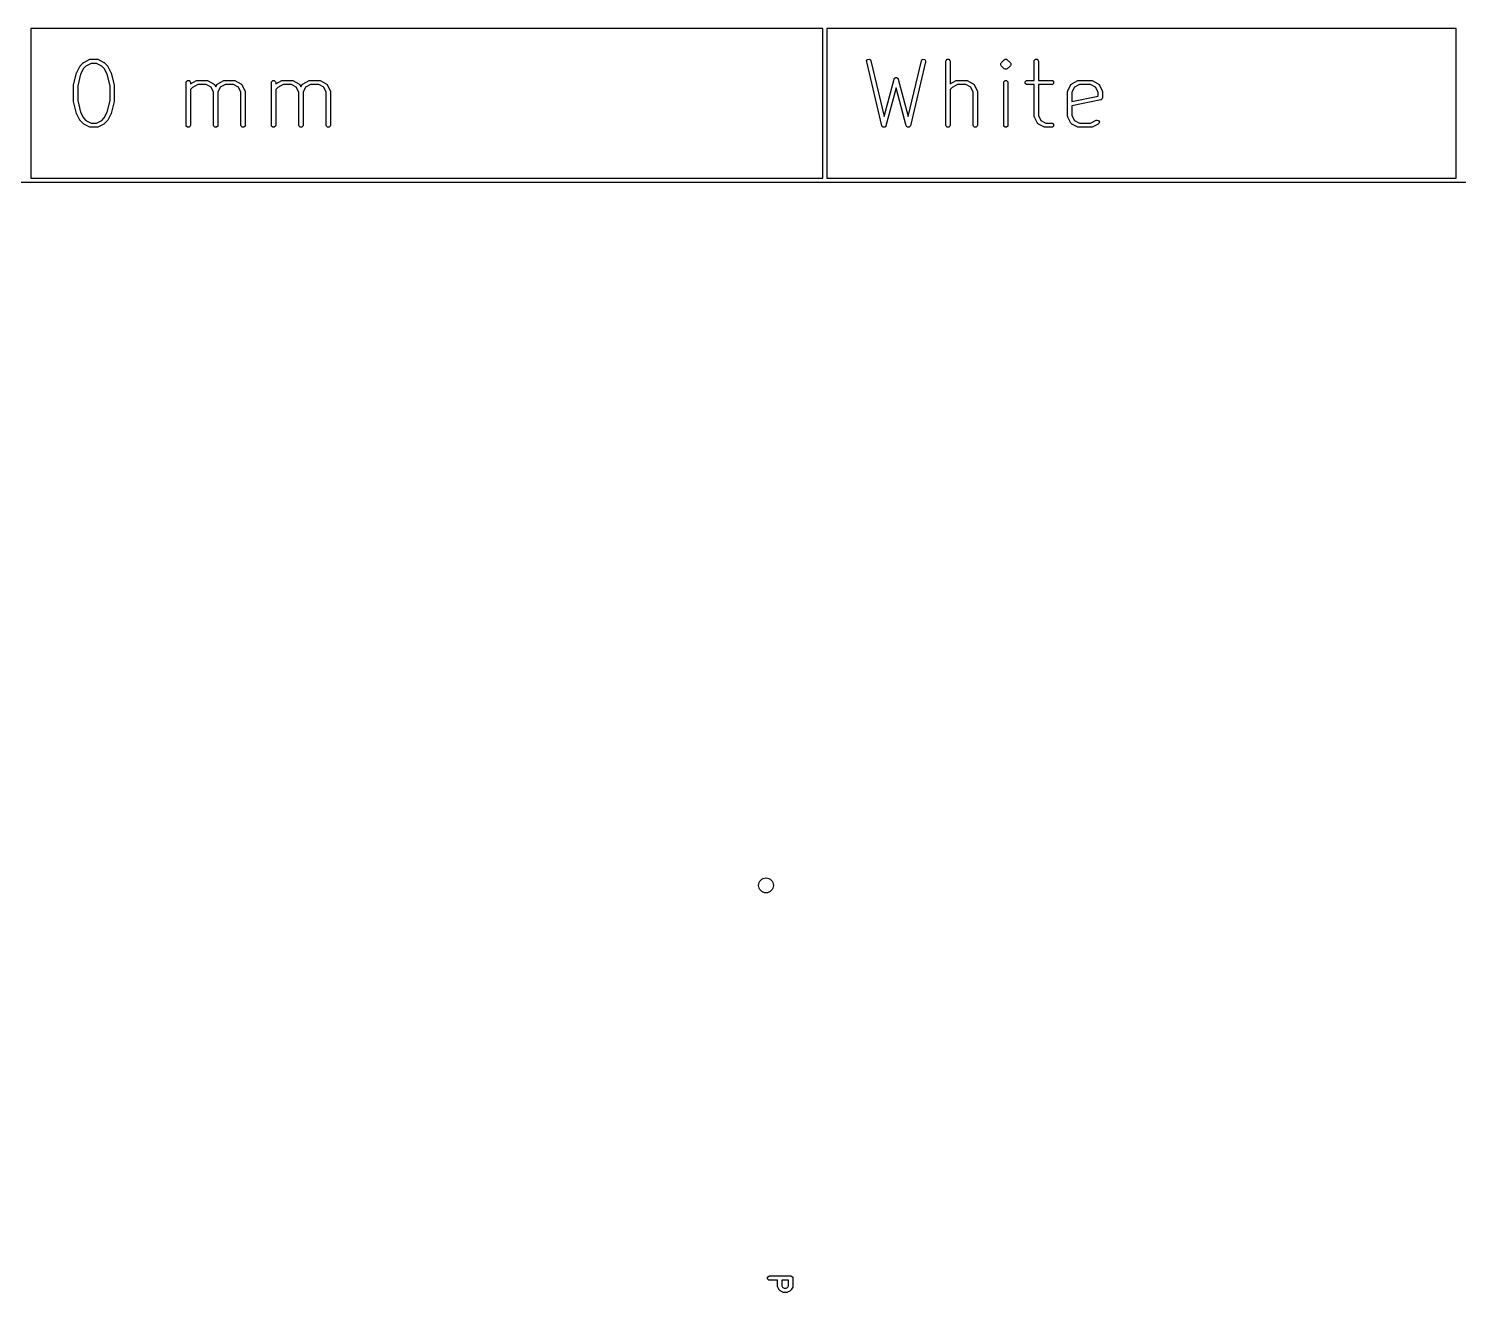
# Model space of a CAD drawing. Header units: inches. Extents: x -2.6 to 7.6, y 0.3 to 5.2.
# Drawn here: x -0.291 to 1.029, y 2.714 to 3.881 of the extents above; entities that cross this region are included whole.
import ezdxf

# ---------------------------------------------------------------- set-up
doc = ezdxf.new("R2010")
doc.units = ezdxf.units.IN
doc.header["$MEASUREMENT"] = 0
doc.layers.add('BLACK', color=250, linetype='CONTINUOUS')

msp = doc.modelspace()

# ---------------------------------------------------------------- linework, layer by layer
at = {"layer": 'BLACK', "linetype": 'CONTINUOUS'}
for p, q in [((-0.2888, 3.8812), (-0.2888, 3.7431)), ((0.4424, 3.8812), (-0.2888, 3.8812)), ((0.4424, 3.7431), (0.4424, 3.8812)), ((0.4463, 3.8812), (0.4463, 3.7431)), ((1.0273, 3.8812), (0.4463, 3.8812)), ((1.0273, 3.7431), (1.0273, 3.8812)), ((-0.2463, 3.8406), (-0.2435, 3.8463)), ((-0.2435, 3.8463), (-0.2433, 3.8465)), ((-0.2433, 3.8465), (-0.2432, 3.8468)), ((-0.2432, 3.8468), (-0.2404, 3.8496)), ((-0.2402, 3.8442), (-0.2427, 3.8391)), ((-0.2404, 3.8496), (-0.2401, 3.8498)), ((-0.2378, 3.8466), (-0.2402, 3.8442)), ((-0.2401, 3.8498), (-0.2398, 3.85)), ((-0.2398, 3.85), (-0.2342, 3.8528)), ((-0.2329, 3.849), (-0.2378, 3.8466)), ((-0.2342, 3.8528), (-0.2341, 3.8528)), ((-0.2341, 3.8528), (-0.2338, 3.8529)), ((-0.2341, 3.8528), (-0.2341, 3.8528)), ((-0.2338, 3.8529), (-0.2335, 3.853)), ((-0.2335, 3.853), (-0.2334, 3.853)), ((-0.2334, 3.853), (-0.2333, 3.853)), ((-0.2333, 3.853), (-0.2277, 3.853)), ((-0.2282, 3.849), (-0.2329, 3.849)), ((-0.2233, 3.8466), (-0.2282, 3.849)), ((-0.2277, 3.853), (-0.2276, 3.853)), ((-0.2276, 3.853), (-0.2276, 3.853)), ((-0.2276, 3.853), (-0.2273, 3.8529)), ((-0.2273, 3.8529), (-0.227, 3.8528)), ((-0.227, 3.8528), (-0.2269, 3.8528)), ((-0.2269, 3.8528), (-0.2268, 3.8528)), ((-0.2268, 3.8528), (-0.2212, 3.85)), ((-0.2209, 3.8442), (-0.2233, 3.8466)), ((-0.2212, 3.85), (-0.221, 3.8498)), ((-0.221, 3.8498), (-0.2207, 3.8496)), ((-0.2183, 3.8391), (-0.2209, 3.8442)), ((-0.2207, 3.8496), (-0.2179, 3.8468)), ((-0.2179, 3.8468), (-0.2177, 3.8465)), ((-0.2177, 3.8465), (-0.2175, 3.8463)), ((-0.2175, 3.8463), (-0.2147, 3.8406)), ((0.4829, 3.8513), (0.4837, 3.8526)), ((0.483, 3.8506), (0.4829, 3.8513)), ((0.497, 3.7915), (0.483, 3.8506)), ((0.4837, 3.8526), (0.4852, 3.853)), ((0.4852, 3.853), (0.4865, 3.8522)), ((0.4865, 3.8522), (0.4868, 3.8515)), ((0.4868, 3.8515), (0.4991, 3.8)), ((0.5213, 3.8), (0.5336, 3.8515)), ((0.5374, 3.8506), (0.5234, 3.7915)), ((0.5336, 3.8515), (0.5339, 3.8522)), ((0.5339, 3.8522), (0.5352, 3.853)), ((0.5352, 3.853), (0.5367, 3.8526)), ((0.5367, 3.8526), (0.5374, 3.8513)), ((0.5374, 3.8513), (0.5374, 3.8506)), ((0.556, 3.851), (0.5562, 3.8518)), ((0.556, 3.792), (0.556, 3.851)), ((0.5562, 3.8518), (0.5572, 3.8528)), ((0.5572, 3.8528), (0.5588, 3.8528)), ((0.5588, 3.8528), (0.5598, 3.8518)), ((0.5598, 3.8518), (0.56, 3.851)), ((0.56, 3.851), (0.56, 3.8303)), ((0.6068, 3.849), (0.6072, 3.8496)), ((0.6068, 3.8474), (0.6068, 3.849)), ((0.6072, 3.8468), (0.6068, 3.8474)), ((0.6068, 3.8474), (0.6068, 3.8474)), ((0.6072, 3.8496), (0.61, 3.8524)), ((0.61, 3.844), (0.6072, 3.8468)), ((0.61, 3.8524), (0.6107, 3.8528)), ((0.6107, 3.8436), (0.61, 3.844)), ((0.6107, 3.8528), (0.6122, 3.8528)), ((0.6122, 3.8436), (0.6107, 3.8436)), ((0.6107, 3.8436), (0.6107, 3.8436)), ((0.6122, 3.8528), (0.6128, 3.8524)), ((0.6128, 3.844), (0.6122, 3.8436)), ((0.6128, 3.8524), (0.6156, 3.8496)), ((0.6156, 3.8468), (0.6128, 3.844)), ((0.6156, 3.8496), (0.6161, 3.849)), ((0.6161, 3.8474), (0.6156, 3.8468)), ((0.6161, 3.849), (0.6161, 3.8474)), ((0.6376, 3.851), (0.6377, 3.8518)), ((0.6376, 3.8333), (0.6376, 3.851)), ((0.6377, 3.8518), (0.6388, 3.8528)), ((0.6388, 3.8528), (0.6403, 3.8528)), ((0.6403, 3.8528), (0.6414, 3.8518)), ((0.6414, 3.8518), (0.6415, 3.851)), ((0.6415, 3.851), (0.6415, 3.8333)), ((-0.2494, 3.8285), (-0.2493, 3.8288)), ((-0.2494, 3.8145), (-0.2494, 3.8285)), ((-0.2493, 3.829), (-0.2465, 3.8402)), ((-0.2493, 3.8288), (-0.2493, 3.829)), ((-0.2465, 3.8402), (-0.2464, 3.8404)), ((-0.2464, 3.8404), (-0.2463, 3.8406)), ((-0.2427, 3.8391), (-0.2454, 3.8283)), ((-0.2454, 3.8283), (-0.2454, 3.8147)), ((-0.2156, 3.8283), (-0.2183, 3.8391)), ((-0.2156, 3.8147), (-0.2156, 3.8283)), ((-0.2147, 3.8406), (-0.2146, 3.8404)), ((-0.2146, 3.8404), (-0.2146, 3.8402)), ((-0.2146, 3.8402), (-0.2117, 3.829)), ((-0.2117, 3.829), (-0.2117, 3.8288)), ((-0.2117, 3.8288), (-0.2117, 3.8285)), ((-0.2117, 3.8285), (-0.2117, 3.8145)), ((-0.1453, 3.8313), (-0.1452, 3.8321)), ((-0.1453, 3.792), (-0.1453, 3.8313)), ((-0.1452, 3.8321), (-0.1441, 3.8331)), ((-0.1441, 3.8331), (-0.1426, 3.8331)), ((-0.1426, 3.8331), (-0.1415, 3.8321)), ((-0.1415, 3.8321), (-0.1414, 3.8313)), ((-0.1414, 3.8303), (-0.1358, 3.8331)), ((-0.1414, 3.8313), (-0.1414, 3.8303)), ((-0.1344, 3.8294), (-0.1394, 3.8269)), ((-0.1358, 3.8331), (-0.1357, 3.8331)), ((-0.1357, 3.8331), (-0.1354, 3.8332)), ((-0.1357, 3.8331), (-0.1357, 3.8331)), ((-0.1354, 3.8332), (-0.1351, 3.8333)), ((-0.1351, 3.8333), (-0.135, 3.8333)), ((-0.135, 3.8333), (-0.1349, 3.8333)), ((-0.1349, 3.8333), (-0.1265, 3.8333)), ((-0.1269, 3.8294), (-0.1344, 3.8294)), ((-0.1223, 3.8271), (-0.1269, 3.8294)), ((-0.1265, 3.8333), (-0.1264, 3.8333)), ((-0.1264, 3.8333), (-0.1263, 3.8333)), ((-0.1263, 3.8333), (-0.126, 3.8332)), ((-0.126, 3.8332), (-0.1257, 3.8331)), ((-0.1257, 3.8331), (-0.1257, 3.8331)), ((-0.1257, 3.8331), (-0.1256, 3.8331)), ((-0.1256, 3.8331), (-0.12, 3.8303)), ((-0.12, 3.8303), (-0.1197, 3.83)), ((-0.1197, 3.83), (-0.1196, 3.83)), ((-0.1196, 3.83), (-0.1195, 3.8299)), ((-0.1195, 3.8299), (-0.1194, 3.8298)), ((-0.1194, 3.8298), (-0.1193, 3.8297)), ((-0.1193, 3.8297), (-0.1191, 3.8294)), ((-0.1191, 3.8294), (-0.118, 3.8273)), ((-0.118, 3.8273), (-0.117, 3.8294)), ((-0.117, 3.8294), (-0.1167, 3.8297)), ((-0.1167, 3.8298), (-0.1166, 3.8299)), ((-0.1167, 3.8297), (-0.1167, 3.8298)), ((-0.1166, 3.8299), (-0.1165, 3.83)), ((-0.1165, 3.83), (-0.1164, 3.83)), ((-0.1164, 3.83), (-0.1161, 3.8303)), ((-0.1161, 3.8303), (-0.1105, 3.8331)), ((-0.1091, 3.8294), (-0.1138, 3.8271)), ((-0.1105, 3.8331), (-0.1104, 3.8331)), ((-0.1104, 3.8331), (-0.11, 3.8332)), ((-0.1104, 3.8331), (-0.1104, 3.8331)), ((-0.11, 3.8332), (-0.1097, 3.8333)), ((-0.1097, 3.8333), (-0.1097, 3.8333)), ((-0.1097, 3.8333), (-0.1096, 3.8333)), ((-0.1096, 3.8333), (-0.1012, 3.8333)), ((-0.1016, 3.8294), (-0.1091, 3.8294)), ((-0.097, 3.8271), (-0.1016, 3.8294)), ((-0.1012, 3.8333), (-0.1011, 3.8333)), ((-0.1011, 3.8333), (-0.101, 3.8333)), ((-0.101, 3.8333), (-0.1007, 3.8332)), ((-0.1007, 3.8332), (-0.1004, 3.8331)), ((-0.1004, 3.8331), (-0.1004, 3.8331)), ((-0.1004, 3.8331), (-0.1003, 3.8331)), ((-0.1003, 3.8331), (-0.0947, 3.8303)), ((-0.0947, 3.8303), (-0.0944, 3.83)), ((-0.0944, 3.83), (-0.0943, 3.83)), ((-0.0943, 3.83), (-0.0942, 3.8299)), ((-0.0942, 3.8299), (-0.0941, 3.8298)), ((-0.0941, 3.8298), (-0.094, 3.8297)), ((-0.094, 3.8297), (-0.0938, 3.8294)), ((-0.0938, 3.8294), (-0.091, 3.8238)), ((-0.0666, 3.8313), (-0.0664, 3.8321)), ((-0.0666, 3.792), (-0.0666, 3.8313)), ((-0.0664, 3.8321), (-0.0654, 3.8331)), ((-0.0654, 3.8331), (-0.0639, 3.8331)), ((-0.0639, 3.8331), (-0.0628, 3.8321)), ((-0.0628, 3.8321), (-0.0626, 3.8313)), ((-0.0626, 3.8303), (-0.0571, 3.8331)), ((-0.0626, 3.8313), (-0.0626, 3.8303)), ((-0.0557, 3.8294), (-0.0606, 3.8269)), ((-0.0571, 3.8331), (-0.057, 3.8331)), ((-0.057, 3.8331), (-0.0569, 3.8331)), ((-0.0569, 3.8331), (-0.0566, 3.8332)), ((-0.0566, 3.8332), (-0.0563, 3.8333)), ((-0.0563, 3.8333), (-0.0563, 3.8333)), ((-0.0563, 3.8333), (-0.0562, 3.8333)), ((-0.0562, 3.8333), (-0.0477, 3.8333)), ((-0.0482, 3.8294), (-0.0557, 3.8294)), ((-0.0436, 3.8271), (-0.0482, 3.8294)), ((-0.0477, 3.8333), (-0.0476, 3.8333)), ((-0.0476, 3.8333), (-0.0476, 3.8333)), ((-0.0476, 3.8333), (-0.0473, 3.8332)), ((-0.0473, 3.8332), (-0.047, 3.8331)), ((-0.047, 3.8331), (-0.047, 3.8331)), ((-0.047, 3.8331), (-0.0469, 3.8331)), ((-0.0469, 3.8331), (-0.0412, 3.8303)), ((-0.0412, 3.8303), (-0.0409, 3.83)), ((-0.0409, 3.83), (-0.0408, 3.83)), ((-0.0408, 3.83), (-0.0407, 3.8299)), ((-0.0407, 3.8299), (-0.0406, 3.8298)), ((-0.0406, 3.8298), (-0.0406, 3.8297)), ((-0.0406, 3.8297), (-0.0404, 3.8294)), ((-0.0404, 3.8294), (-0.0393, 3.8273)), ((-0.0393, 3.8273), (-0.0382, 3.8294)), ((-0.0382, 3.8294), (-0.038, 3.8297)), ((-0.038, 3.8298), (-0.0379, 3.8299)), ((-0.038, 3.8297), (-0.038, 3.8298)), ((-0.0379, 3.8299), (-0.0378, 3.83)), ((-0.0378, 3.83), (-0.0377, 3.83)), ((-0.0377, 3.83), (-0.0374, 3.8303)), ((-0.0374, 3.8303), (-0.0317, 3.8331)), ((-0.0304, 3.8294), (-0.035, 3.8271)), ((-0.0317, 3.8331), (-0.0316, 3.8331)), ((-0.0316, 3.8331), (-0.0313, 3.8332)), ((-0.0316, 3.8331), (-0.0316, 3.8331)), ((-0.0313, 3.8332), (-0.031, 3.8333)), ((-0.031, 3.8333), (-0.031, 3.8333)), ((-0.031, 3.8333), (-0.0309, 3.8333)), ((-0.0309, 3.8333), (-0.0224, 3.8333)), ((-0.0229, 3.8294), (-0.0304, 3.8294)), ((-0.0183, 3.8271), (-0.0229, 3.8294)), ((-0.0224, 3.8333), (-0.0223, 3.8333)), ((-0.0223, 3.8333), (-0.0223, 3.8333)), ((-0.0223, 3.8333), (-0.022, 3.8332)), ((-0.022, 3.8332), (-0.0217, 3.8331)), ((-0.0217, 3.8331), (-0.0216, 3.8331)), ((-0.0216, 3.8331), (-0.0215, 3.8331)), ((-0.0215, 3.8331), (-0.0159, 3.8303)), ((-0.0159, 3.8303), (-0.0156, 3.83)), ((-0.0156, 3.83), (-0.0155, 3.83)), ((-0.0155, 3.83), (-0.0154, 3.8299)), ((-0.0154, 3.8299), (-0.0153, 3.8298)), ((-0.0153, 3.8298), (-0.0153, 3.8297)), ((-0.0153, 3.8297), (-0.015, 3.8294)), ((-0.015, 3.8294), (-0.0122, 3.8238)), ((0.4991, 3.8), (0.5083, 3.8346)), ((0.5083, 3.8346), (0.5086, 3.8353)), ((0.5086, 3.8353), (0.5089, 3.8355)), ((0.5089, 3.8355), (0.509, 3.8357)), ((0.509, 3.8357), (0.5095, 3.8358)), ((0.5095, 3.8358), (0.5099, 3.8361)), ((0.5099, 3.8361), (0.5102, 3.836)), ((0.5102, 3.836), (0.5105, 3.8361)), ((0.5105, 3.8361), (0.5109, 3.8358)), ((0.5109, 3.8358), (0.5114, 3.8357)), ((0.5114, 3.8357), (0.5115, 3.8355)), ((0.5115, 3.8355), (0.5118, 3.8353)), ((0.5118, 3.8353), (0.5121, 3.8346)), ((0.5121, 3.8346), (0.5213, 3.8)), ((0.56, 3.8303), (0.5656, 3.8331)), ((0.5669, 3.8294), (0.562, 3.8269)), ((0.5656, 3.8331), (0.5657, 3.8331)), ((0.5657, 3.8331), (0.566, 3.8332)), ((0.5657, 3.8331), (0.5657, 3.8331)), ((0.566, 3.8332), (0.5663, 3.8333)), ((0.5663, 3.8333), (0.5663, 3.8333)), ((0.5663, 3.8333), (0.5664, 3.8333)), ((0.5664, 3.8333), (0.5749, 3.8333)), ((0.5744, 3.8294), (0.5669, 3.8294)), ((0.579, 3.8271), (0.5744, 3.8294)), ((0.5749, 3.8333), (0.575, 3.8333)), ((0.575, 3.8333), (0.575, 3.8333)), ((0.575, 3.8333), (0.5753, 3.8332)), ((0.5753, 3.8332), (0.5756, 3.8331)), ((0.5756, 3.8331), (0.5757, 3.8331)), ((0.5757, 3.8331), (0.5758, 3.8331)), ((0.5758, 3.8331), (0.5814, 3.8303)), ((0.5814, 3.8303), (0.5817, 3.83)), ((0.5817, 3.83), (0.5818, 3.83)), ((0.5818, 3.83), (0.5819, 3.8299)), ((0.5819, 3.8299), (0.582, 3.8298)), ((0.582, 3.8298), (0.582, 3.8297)), ((0.582, 3.8297), (0.5823, 3.8294)), ((0.5823, 3.8294), (0.5851, 3.8238)), ((0.6095, 3.8313), (0.6096, 3.8321)), ((0.6095, 3.792), (0.6095, 3.8313)), ((0.6096, 3.8321), (0.6107, 3.8331)), ((0.6107, 3.8331), (0.6122, 3.8331)), ((0.6122, 3.8331), (0.6133, 3.8321)), ((0.6133, 3.8321), (0.6134, 3.8313)), ((0.6134, 3.8313), (0.6134, 3.792)), ((0.6293, 3.8321), (0.6304, 3.8331)), ((0.6293, 3.8306), (0.6293, 3.8321)), ((0.6304, 3.8295), (0.6293, 3.8306)), ((0.6304, 3.8331), (0.6311, 3.8333)), ((0.6311, 3.8294), (0.6304, 3.8295)), ((0.6311, 3.8333), (0.6376, 3.8333)), ((0.6376, 3.8294), (0.6311, 3.8294)), ((0.6376, 3.8004), (0.6376, 3.8294)), ((0.6415, 3.8333), (0.6536, 3.8333)), ((0.6536, 3.8294), (0.6415, 3.8294)), ((0.6415, 3.8294), (0.6415, 3.8009)), ((0.6536, 3.8333), (0.6544, 3.8331)), ((0.6544, 3.8295), (0.6536, 3.8294)), ((0.6544, 3.8331), (0.6554, 3.8321)), ((0.6554, 3.8306), (0.6544, 3.8295)), ((0.6554, 3.8321), (0.6554, 3.8306)), ((0.6687, 3.8238), (0.6715, 3.8294)), ((0.6715, 3.8294), (0.6718, 3.8297)), ((0.6718, 3.8298), (0.6719, 3.8299)), ((0.6718, 3.8297), (0.6718, 3.8298)), ((0.6719, 3.8299), (0.672, 3.83)), ((0.672, 3.83), (0.6721, 3.83)), ((0.6721, 3.83), (0.6724, 3.8303)), ((0.6724, 3.8303), (0.678, 3.8331)), ((0.6794, 3.8294), (0.6748, 3.8271)), ((0.678, 3.8331), (0.6781, 3.8331)), ((0.6781, 3.8331), (0.6782, 3.8331)), ((0.6782, 3.8331), (0.6785, 3.8332)), ((0.6785, 3.8332), (0.6788, 3.8333)), ((0.6788, 3.8333), (0.6788, 3.8333)), ((0.6788, 3.8333), (0.6789, 3.8333)), ((0.6789, 3.8333), (0.6902, 3.8333)), ((0.6897, 3.8294), (0.6794, 3.8294)), ((0.6943, 3.8271), (0.6897, 3.8294)), ((0.6902, 3.8333), (0.6903, 3.8333)), ((0.6903, 3.8333), (0.6903, 3.8333)), ((0.6903, 3.8333), (0.6906, 3.8332)), ((0.6906, 3.8332), (0.6909, 3.8331)), ((0.6909, 3.8331), (0.691, 3.8331)), ((0.691, 3.8331), (0.6911, 3.8331)), ((0.6911, 3.8331), (0.6967, 3.8303)), ((0.6967, 3.8303), (0.697, 3.83)), ((0.697, 3.83), (0.6971, 3.83)), ((0.6971, 3.83), (0.6972, 3.8299)), ((0.6972, 3.8299), (0.6973, 3.8298)), ((0.6973, 3.8298), (0.6973, 3.8297)), ((0.6973, 3.8297), (0.6976, 3.8294)), ((0.6976, 3.8294), (0.7004, 3.8238)), ((-0.1394, 3.8269), (-0.1414, 3.8249)), ((-0.1414, 3.8249), (-0.1414, 3.792)), ((-0.12, 3.8224), (-0.1223, 3.8271)), ((-0.12, 3.792), (-0.12, 3.8224)), ((-0.1138, 3.8271), (-0.1161, 3.8224)), ((-0.1161, 3.8224), (-0.1161, 3.792)), ((-0.0947, 3.8224), (-0.097, 3.8271)), ((-0.0947, 3.792), (-0.0947, 3.8224)), ((-0.091, 3.8238), (-0.0909, 3.8237)), ((-0.0909, 3.8237), (-0.0909, 3.8236)), ((-0.0909, 3.8236), (-0.0909, 3.8233)), ((-0.0909, 3.8233), (-0.0908, 3.823)), ((-0.0908, 3.823), (-0.0908, 3.823)), ((-0.0908, 3.823), (-0.0908, 3.8229)), ((-0.0908, 3.8229), (-0.0908, 3.792)), ((-0.0606, 3.8269), (-0.0626, 3.8249)), ((-0.0626, 3.8249), (-0.0626, 3.792)), ((-0.0413, 3.8224), (-0.0436, 3.8271)), ((-0.0413, 3.792), (-0.0413, 3.8224)), ((-0.035, 3.8271), (-0.0373, 3.8224)), ((-0.0373, 3.8224), (-0.0373, 3.792)), ((-0.016, 3.8224), (-0.0183, 3.8271)), ((-0.016, 3.792), (-0.016, 3.8224)), ((-0.0122, 3.8238), (-0.0122, 3.8237)), ((-0.0122, 3.8237), (-0.0122, 3.8236)), ((-0.0122, 3.8236), (-0.0121, 3.8233)), ((-0.0121, 3.8233), (-0.012, 3.823)), ((-0.012, 3.823), (-0.012, 3.823)), ((-0.012, 3.823), (-0.012, 3.8229)), ((-0.012, 3.8229), (-0.012, 3.792)), ((0.5102, 3.8265), (0.5008, 3.7915)), ((0.5195, 3.7915), (0.5102, 3.8265)), ((0.562, 3.8269), (0.56, 3.8249)), ((0.56, 3.8249), (0.56, 3.792)), ((0.5813, 3.8224), (0.579, 3.8271)), ((0.5813, 3.792), (0.5813, 3.8224)), ((0.5851, 3.8238), (0.5851, 3.8237)), ((0.5851, 3.8237), (0.5851, 3.8236)), ((0.5851, 3.8236), (0.5852, 3.8233)), ((0.5852, 3.8233), (0.5853, 3.823)), ((0.5853, 3.823), (0.5853, 3.823)), ((0.5853, 3.823), (0.5853, 3.8229)), ((0.5853, 3.8229), (0.5853, 3.792)), ((0.6685, 3.823), (0.6686, 3.8233)), ((0.6685, 3.8229), (0.6685, 3.823)), ((0.6685, 3.823), (0.6685, 3.823)), ((0.6685, 3.8004), (0.6685, 3.8229)), ((0.6686, 3.8233), (0.6687, 3.8236)), ((0.6687, 3.8237), (0.6687, 3.8238)), ((0.6687, 3.8236), (0.6687, 3.8237)), ((0.6748, 3.8271), (0.6725, 3.8224)), ((0.6725, 3.8224), (0.6725, 3.814)), ((0.6725, 3.814), (0.6966, 3.8189)), ((0.699, 3.8153), (0.6725, 3.81)), ((0.6966, 3.8224), (0.6943, 3.8271)), ((0.6966, 3.8189), (0.6966, 3.8224)), ((0.6993, 3.8155), (0.699, 3.8153)), ((0.6994, 3.8155), (0.6993, 3.8155)), ((0.6997, 3.8156), (0.6994, 3.8155)), ((0.6994, 3.8155), (0.6994, 3.8155)), ((0.7, 3.8161), (0.6997, 3.8156)), ((0.7004, 3.8165), (0.7, 3.8161)), ((0.7004, 3.8238), (0.7004, 3.8237)), ((0.7004, 3.8237), (0.7004, 3.8236)), ((0.7004, 3.8236), (0.7005, 3.8233)), ((0.7005, 3.8168), (0.7004, 3.8165)), ((0.7005, 3.8233), (0.7006, 3.823)), ((0.7006, 3.8173), (0.7005, 3.817)), ((0.7005, 3.817), (0.7005, 3.8169)), ((0.7005, 3.8169), (0.7005, 3.8168)), ((0.7006, 3.823), (0.7006, 3.823)), ((0.7006, 3.823), (0.7006, 3.8229)), ((0.7006, 3.8229), (0.7006, 3.8173)), ((-0.2493, 3.8142), (-0.2494, 3.8145)), ((-0.2493, 3.814), (-0.2493, 3.8142)), ((-0.2465, 3.8027), (-0.2493, 3.814)), ((-0.2464, 3.8025), (-0.2465, 3.8027)), ((-0.2463, 3.8023), (-0.2464, 3.8025)), ((-0.2435, 3.7967), (-0.2463, 3.8023)), ((-0.2454, 3.8147), (-0.2427, 3.8039)), ((-0.2427, 3.8039), (-0.2402, 3.7987)), ((-0.2209, 3.7987), (-0.2183, 3.8039)), ((-0.2183, 3.8039), (-0.2156, 3.8147)), ((-0.2147, 3.8023), (-0.2175, 3.7967)), ((-0.2146, 3.8025), (-0.2147, 3.8023)), ((-0.2117, 3.814), (-0.2146, 3.8027)), ((-0.2146, 3.8027), (-0.2146, 3.8025)), ((-0.2117, 3.8145), (-0.2117, 3.8142)), ((-0.2117, 3.8142), (-0.2117, 3.814)), ((0.6725, 3.81), (0.6725, 3.8009)), ((-0.2433, 3.7965), (-0.2435, 3.7967)), ((-0.2432, 3.7962), (-0.2433, 3.7965)), ((-0.2404, 3.7934), (-0.2432, 3.7962)), ((-0.2401, 3.7932), (-0.2404, 3.7934)), ((-0.2402, 3.7987), (-0.2378, 3.7964)), ((-0.2398, 3.793), (-0.2401, 3.7932)), ((-0.2342, 3.7902), (-0.2398, 3.793)), ((-0.2378, 3.7964), (-0.2329, 3.7939)), ((-0.2341, 3.7902), (-0.2342, 3.7902)), ((-0.2341, 3.7901), (-0.2341, 3.7902)), ((-0.2338, 3.7901), (-0.2341, 3.7901)), ((-0.2335, 3.79), (-0.2338, 3.7901)), ((-0.2334, 3.79), (-0.2335, 3.79)), ((-0.2333, 3.79), (-0.2334, 3.79)), ((-0.2277, 3.79), (-0.2333, 3.79)), ((-0.2329, 3.7939), (-0.2282, 3.7939)), ((-0.2282, 3.7939), (-0.2233, 3.7964)), ((-0.2276, 3.79), (-0.2277, 3.79)), ((-0.2273, 3.7901), (-0.2276, 3.79)), ((-0.2276, 3.79), (-0.2276, 3.79)), ((-0.227, 3.7901), (-0.2273, 3.7901)), ((-0.2269, 3.7902), (-0.227, 3.7901)), ((-0.2268, 3.7902), (-0.2269, 3.7902)), ((-0.2212, 3.793), (-0.2268, 3.7902)), ((-0.2233, 3.7964), (-0.2209, 3.7987)), ((-0.221, 3.7932), (-0.2212, 3.793)), ((-0.2207, 3.7934), (-0.221, 3.7932)), ((-0.2179, 3.7962), (-0.2207, 3.7934)), ((-0.2177, 3.7965), (-0.2179, 3.7962)), ((-0.2175, 3.7967), (-0.2177, 3.7965)), ((-0.1452, 3.7912), (-0.1453, 3.792)), ((-0.1441, 3.7901), (-0.1452, 3.7912)), ((-0.1426, 3.7901), (-0.1441, 3.7901)), ((-0.1415, 3.7912), (-0.1426, 3.7901)), ((-0.1414, 3.792), (-0.1415, 3.7912)), ((-0.1199, 3.7912), (-0.12, 3.792)), ((-0.1188, 3.7901), (-0.1199, 3.7912)), ((-0.1173, 3.7901), (-0.1188, 3.7901)), ((-0.1162, 3.7912), (-0.1173, 3.7901)), ((-0.1161, 3.792), (-0.1162, 3.7912)), ((-0.0945, 3.7912), (-0.0947, 3.792)), ((-0.0935, 3.7901), (-0.0945, 3.7912)), ((-0.092, 3.7901), (-0.0935, 3.7901)), ((-0.0909, 3.7912), (-0.092, 3.7901)), ((-0.0908, 3.792), (-0.0909, 3.7912)), ((-0.0664, 3.7912), (-0.0666, 3.792)), ((-0.0654, 3.7901), (-0.0664, 3.7912)), ((-0.0639, 3.7901), (-0.0654, 3.7901)), ((-0.0628, 3.7912), (-0.0639, 3.7901)), ((-0.0626, 3.792), (-0.0628, 3.7912)), ((-0.0411, 3.7912), (-0.0413, 3.792)), ((-0.0401, 3.7901), (-0.0411, 3.7912)), ((-0.0385, 3.7901), (-0.0401, 3.7901)), ((-0.0375, 3.7912), (-0.0385, 3.7901)), ((-0.0373, 3.792), (-0.0375, 3.7912)), ((-0.0158, 3.7912), (-0.016, 3.792)), ((-0.0147, 3.7901), (-0.0158, 3.7912)), ((-0.0132, 3.7901), (-0.0147, 3.7901)), ((-0.0122, 3.7912), (-0.0132, 3.7901)), ((-0.012, 3.792), (-0.0122, 3.7912)), ((0.4974, 3.7908), (0.497, 3.7915)), ((0.4976, 3.7907), (0.4974, 3.7908)), ((0.4977, 3.7904), (0.4976, 3.7907)), ((0.4982, 3.7903), (0.4977, 3.7904)), ((0.4986, 3.79), (0.4982, 3.7903)), ((0.4989, 3.7901), (0.4986, 3.79)), ((0.4992, 3.79), (0.4989, 3.7901)), ((0.4996, 3.7903), (0.4992, 3.79)), ((0.5001, 3.7904), (0.4996, 3.7903)), ((0.5003, 3.7906), (0.5001, 3.7904)), ((0.5005, 3.7908), (0.5003, 3.7906)), ((0.5008, 3.7915), (0.5005, 3.7908)), ((0.5199, 3.7908), (0.5195, 3.7915)), ((0.5201, 3.7906), (0.5199, 3.7908)), ((0.5203, 3.7904), (0.5201, 3.7906)), ((0.5208, 3.7903), (0.5203, 3.7904)), ((0.5212, 3.79), (0.5208, 3.7903)), ((0.5215, 3.7901), (0.5212, 3.79)), ((0.5218, 3.79), (0.5215, 3.7901)), ((0.5222, 3.7903), (0.5218, 3.79)), ((0.5226, 3.7904), (0.5222, 3.7903)), ((0.5228, 3.7907), (0.5226, 3.7904)), ((0.523, 3.7908), (0.5228, 3.7907)), ((0.5234, 3.7915), (0.523, 3.7908)), ((0.5562, 3.7912), (0.556, 3.792)), ((0.5572, 3.7901), (0.5562, 3.7912)), ((0.5588, 3.7901), (0.5572, 3.7901)), ((0.5598, 3.7912), (0.5588, 3.7901)), ((0.56, 3.792), (0.5598, 3.7912)), ((0.5815, 3.7912), (0.5813, 3.792)), ((0.5826, 3.7901), (0.5815, 3.7912)), ((0.5841, 3.7901), (0.5826, 3.7901)), ((0.5851, 3.7912), (0.5841, 3.7901)), ((0.5853, 3.792), (0.5851, 3.7912)), ((0.6096, 3.7912), (0.6095, 3.792)), ((0.6107, 3.7901), (0.6096, 3.7912)), ((0.6122, 3.7901), (0.6107, 3.7901)), ((0.6133, 3.7912), (0.6122, 3.7901)), ((0.6134, 3.792), (0.6133, 3.7912)), ((0.6376, 3.8003), (0.6376, 3.8004)), ((0.6377, 3.8), (0.6376, 3.8003)), ((0.6376, 3.8003), (0.6376, 3.8003)), ((0.6377, 3.7996), (0.6377, 3.8)), ((0.6378, 3.7996), (0.6377, 3.7996)), ((0.6378, 3.7995), (0.6378, 3.7996)), ((0.6406, 3.7939), (0.6378, 3.7995)), ((0.6408, 3.7936), (0.6406, 3.7939)), ((0.6409, 3.7935), (0.6408, 3.7936)), ((0.641, 3.7934), (0.6409, 3.7935)), ((0.6411, 3.7933), (0.641, 3.7934)), ((0.6412, 3.7933), (0.6411, 3.7933)), ((0.6415, 3.793), (0.6412, 3.7933)), ((0.6415, 3.8009), (0.6438, 3.7962)), ((0.6471, 3.7902), (0.6415, 3.793)), ((0.6438, 3.7962), (0.6485, 3.7939)), ((0.6472, 3.7902), (0.6471, 3.7902)), ((0.6472, 3.7901), (0.6472, 3.7902)), ((0.6475, 3.7901), (0.6472, 3.7901)), ((0.6478, 3.79), (0.6475, 3.7901)), ((0.6479, 3.79), (0.6478, 3.79)), ((0.648, 3.79), (0.6479, 3.79)), ((0.6536, 3.79), (0.648, 3.79)), ((0.6485, 3.7939), (0.6536, 3.7939)), ((0.6536, 3.7939), (0.6544, 3.7938)), ((0.6544, 3.7901), (0.6536, 3.79)), ((0.6544, 3.7938), (0.6554, 3.7927)), ((0.6554, 3.7912), (0.6544, 3.7901)), ((0.6554, 3.7927), (0.6554, 3.7912)), ((0.6685, 3.8003), (0.6685, 3.8004)), ((0.6686, 3.8), (0.6685, 3.8003)), ((0.6685, 3.8003), (0.6685, 3.8003)), ((0.6687, 3.7996), (0.6686, 3.8)), ((0.6687, 3.7995), (0.6687, 3.7996)), ((0.6687, 3.7996), (0.6687, 3.7996)), ((0.6715, 3.7939), (0.6687, 3.7995)), ((0.6718, 3.7936), (0.6715, 3.7939)), ((0.6718, 3.7935), (0.6718, 3.7936)), ((0.6719, 3.7934), (0.6718, 3.7935)), ((0.672, 3.7933), (0.6719, 3.7934)), ((0.6721, 3.7933), (0.672, 3.7933)), ((0.6724, 3.793), (0.6721, 3.7933)), ((0.678, 3.7902), (0.6724, 3.793)), ((0.6725, 3.8009), (0.6748, 3.7962)), ((0.6748, 3.7962), (0.6794, 3.7939)), ((0.6781, 3.7902), (0.678, 3.7902)), ((0.6782, 3.7901), (0.6781, 3.7902)), ((0.6785, 3.7901), (0.6782, 3.7901)), ((0.6788, 3.79), (0.6785, 3.7901)), ((0.6789, 3.79), (0.6788, 3.79)), ((0.6788, 3.79), (0.6788, 3.79)), ((0.6902, 3.79), (0.6789, 3.79)), ((0.6794, 3.7939), (0.6897, 3.7939)), ((0.6897, 3.7939), (0.6949, 3.7965)), ((0.6903, 3.79), (0.6902, 3.79)), ((0.6906, 3.7901), (0.6903, 3.79)), ((0.6903, 3.79), (0.6903, 3.79)), ((0.6909, 3.7901), (0.6906, 3.7901)), ((0.691, 3.7902), (0.6909, 3.7901)), ((0.6911, 3.7902), (0.691, 3.7902)), ((0.6967, 3.793), (0.6911, 3.7902)), ((0.6949, 3.7965), (0.6957, 3.7967)), ((0.6957, 3.7967), (0.6971, 3.7963)), ((0.6973, 3.7935), (0.6967, 3.793)), ((0.6971, 3.7963), (0.6978, 3.7949)), ((0.6978, 3.7949), (0.6973, 3.7935)), ((2.2042, 3.7392), (-2.5669, 3.7392)), ((-0.2888, 3.7431), (0.4424, 3.7431)), ((0.4463, 3.7431), (1.0273, 3.7431)), ((0.3914, 2.7281), (0.3925, 2.7292)), ((0.3914, 2.7266), (0.3914, 2.7281)), ((0.3925, 2.7255), (0.3914, 2.7266)), ((0.3925, 2.7292), (0.3932, 2.7293)), ((0.3932, 2.7254), (0.3925, 2.7255)), ((0.3932, 2.7293), (0.4129, 2.7293)), ((0.4006, 2.7254), (0.3932, 2.7254)), ((0.4006, 2.7199), (0.4006, 2.7254)), ((0.4006, 2.7198), (0.4006, 2.7199)), ((0.4006, 2.7197), (0.4006, 2.7198)), ((0.4007, 2.7194), (0.4006, 2.7197)), ((0.4008, 2.7191), (0.4007, 2.7194)), ((0.4109, 2.7254), (0.4046, 2.7254)), ((0.4046, 2.7254), (0.4046, 2.7203)), ((0.4046, 2.7203), (0.4051, 2.7191)), ((0.4103, 2.7191), (0.4109, 2.7203)), ((0.4109, 2.7203), (0.4109, 2.7254)), ((0.4129, 2.7293), (0.4137, 2.7292)), ((0.4137, 2.7292), (0.4147, 2.7281)), ((0.4147, 2.7281), (0.4149, 2.7274)), ((0.4148, 2.7194), (0.4147, 2.7191)), ((0.4149, 2.7199), (0.4148, 2.7198)), ((0.4148, 2.7198), (0.4149, 2.7197)), ((0.4149, 2.7197), (0.4148, 2.7194)), ((0.4149, 2.7274), (0.4149, 2.7199)), ((0.4008, 2.719), (0.4008, 2.7191)), ((0.4008, 2.7191), (0.4008, 2.7191)), ((0.4018, 2.7171), (0.4008, 2.719)), ((0.402, 2.7168), (0.4018, 2.7171)), ((0.4021, 2.7166), (0.402, 2.7168)), ((0.4031, 2.7156), (0.4021, 2.7166)), ((0.4033, 2.7155), (0.4031, 2.7156)), ((0.4036, 2.7153), (0.4033, 2.7155)), ((0.4055, 2.7143), (0.4036, 2.7153)), ((0.4051, 2.7191), (0.4056, 2.7187)), ((0.4056, 2.7143), (0.4055, 2.7143)), ((0.4056, 2.7187), (0.4068, 2.7181)), ((0.4059, 2.7142), (0.4056, 2.7143)), ((0.4056, 2.7143), (0.4056, 2.7143)), ((0.4062, 2.7141), (0.4059, 2.7142)), ((0.4063, 2.7141), (0.4062, 2.7142)), ((0.4062, 2.7142), (0.4062, 2.7141)), ((0.4091, 2.7141), (0.4063, 2.7141)), ((0.4068, 2.7181), (0.4087, 2.7181)), ((0.4087, 2.7181), (0.4099, 2.7187)), ((0.4092, 2.7142), (0.4091, 2.7141)), ((0.4093, 2.7141), (0.4092, 2.7142)), ((0.4096, 2.7142), (0.4093, 2.7141)), ((0.4099, 2.7143), (0.4096, 2.7142)), ((0.4099, 2.7187), (0.4103, 2.7191)), ((0.41, 2.7143), (0.4099, 2.7143)), ((0.4099, 2.7143), (0.4099, 2.7143)), ((0.4119, 2.7153), (0.41, 2.7143)), ((0.4122, 2.7155), (0.4119, 2.7153)), ((0.4124, 2.7156), (0.4122, 2.7155)), ((0.4134, 2.7166), (0.4124, 2.7156)), ((0.4135, 2.7168), (0.4134, 2.7166)), ((0.4137, 2.7171), (0.4135, 2.7168)), ((0.4147, 2.719), (0.4137, 2.7171)), ((0.4147, 2.7191), (0.4147, 2.7191)), ((0.4147, 2.7191), (0.4147, 2.719))]:
    msp.add_line(p, q, dxfattribs=at)
at = {"layer": 'BLACK'}
msp.add_circle((0.39, 3.09), 0.00689, dxfattribs=at)
msp.add_circle((0.39, 3.09), 0.00689, dxfattribs=at)

doc.saveas('drawing.dxf')
